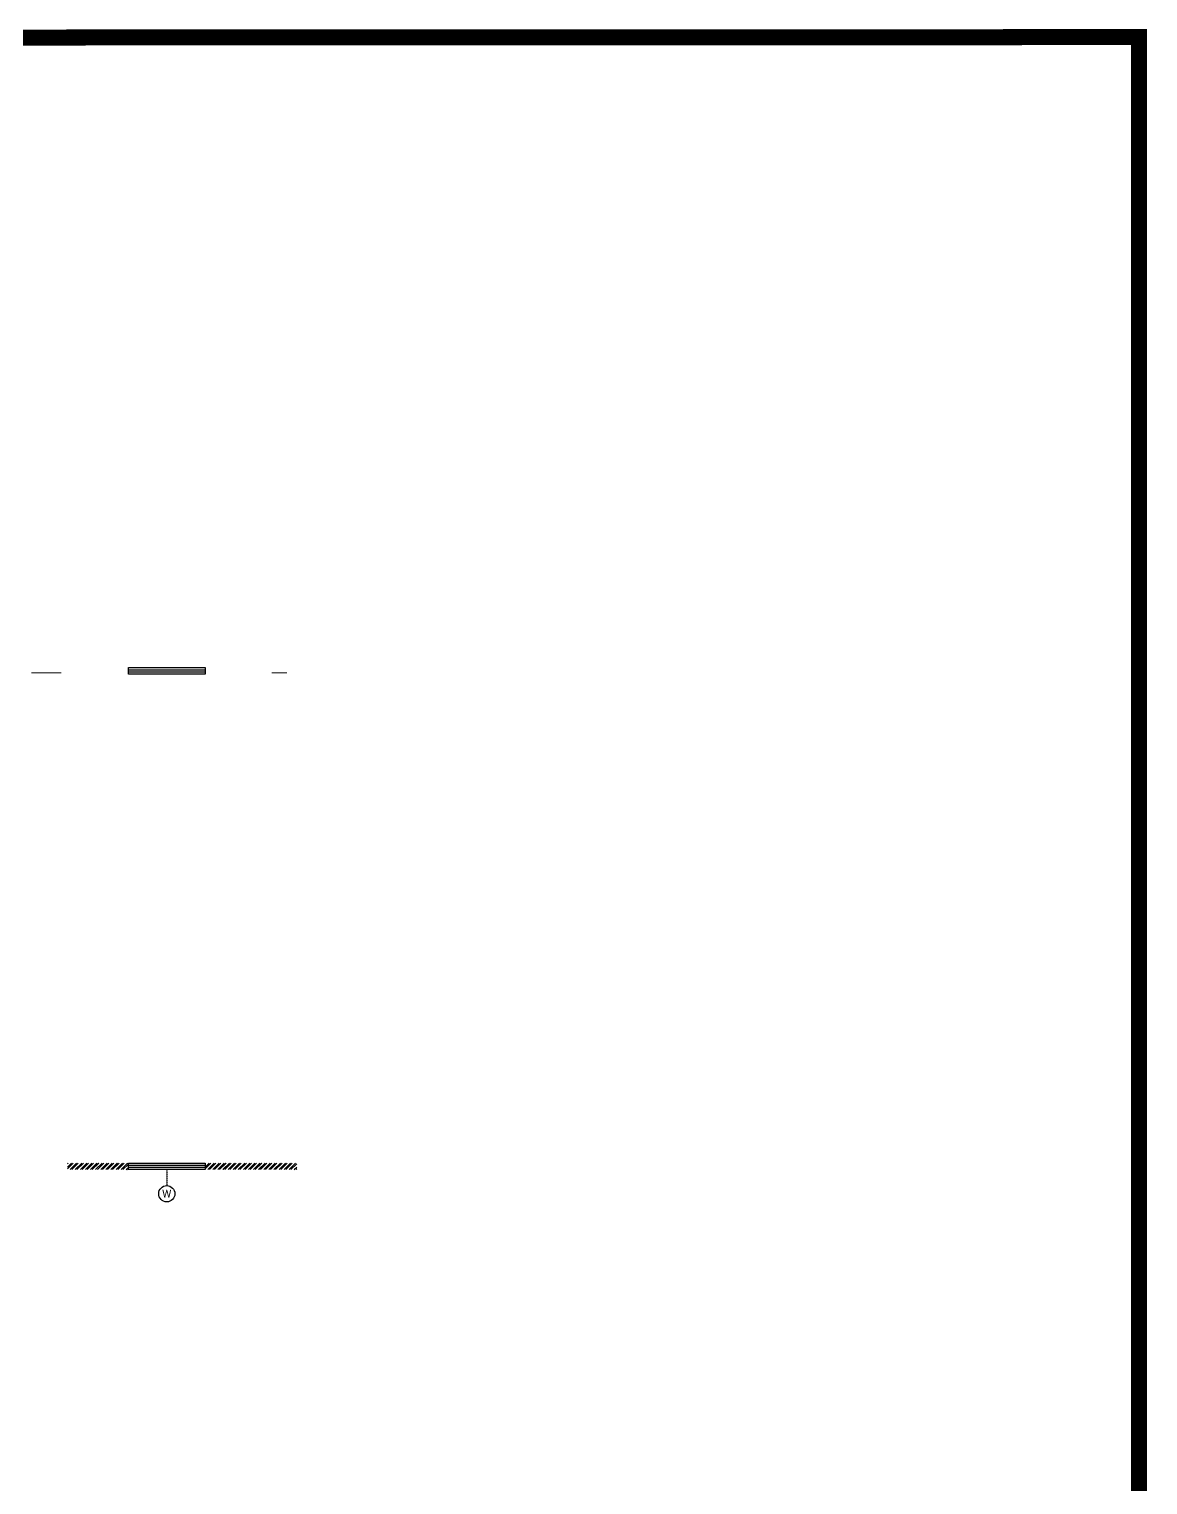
# Model space of a CAD drawing. Header units: feet. Extents: x -99009 to 3252343, y -11094690 to 9035152.
# Drawn here: x 1675206 to 1710148, y -1455346 to -1409872 of the extents above; entities that cross this region are included whole.
import ezdxf

# ---------------------------------------------------------------- set-up
doc = ezdxf.new("R2010")
doc.units = ezdxf.units.FT
doc.linetypes.add('HIDDEN', pattern=[0.375, 0.25, -0.125])
for name, color, linetype in [('HATCH', 252, 'Continuous'), ('TEXT DETAILS', 190, 'Continuous'), ('WINDOW', 5, 'Continuous')]:
    doc.layers.add(name, color=color, linetype=linetype)
doc.layers.add('HATCH WALL', color=7, linetype='Continuous', true_color=0x7d7d7d)
doc.layers.add('PLOT', color=1, linetype='Continuous', lineweight=15)
doc.styles.add('CALIBRI', font='calibri.ttf', dxfattribs={"width": 0.8})
pattern_1 = [(45, (1417594.09, -1429789.1), (-79.549513, 79.549513), []), (45, (1417647.13, -1429789.1), (-79.549513, 79.549513), [])]
pattern_2 = [(45, (1417593.46, -1429789.1), (-79.549513, 79.549513), []), (45, (1417646.49, -1429789.1), (-79.549513, 79.549513), [])]

# ---------------------------------------------------------------- blocks, each defined once
blk = doc.blocks.new('W-3')
for p, q in [((1200, 33), (-1200, 33)), ((1200, -33), (-1200, -33))]:
    blk.add_line(p, q)
blk.add_lwpolyline([(-1200, 100), (1200, 100), (1200, -100), (-1200, -100)], close=True)
blk = doc.blocks.new('W')
at = {"layer": 'TEXT DETAILS', "linetype": 'HIDDEN', "ltscale": 0.5}
blk.add_lwpolyline([(0, 0), (0, -500)], dxfattribs=at)
at = {"layer": 'TEXT DETAILS'}
blk.add_circle((0, -753), 253, dxfattribs=at)
at = {"layer": 'TEXT DETAILS', "insert": (0, -753), "char_height": 250, "width": 261.9, "attachment_point": 5, "style": 'CALIBRI'}
blk.add_mtext('W', dxfattribs=at)

msp = doc.modelspace()

# ---------------------------------------------------------------- hatches: boundary and pattern name
at = {"layer": 'HATCH'}
h = msp.add_hatch(dxfattribs=at)
h.set_pattern_fill('ANSI31', color=256, scale=100, angle=315)
h.set_pattern_definition([(270, (1666381.094, -1429885.599), (12.5, -5e-15), [])])
h.paths.add_polyline_path([(1675756.09425, -1429968.09856), (1675306.09425, -1429968.09856), (1675306.09425, -1429993.09856), (1675756.09425, -1429993.09856)])
h = msp.add_hatch(dxfattribs=at)
h.set_pattern_fill('ANSI31', color=256, scale=100, angle=225)
h.set_pattern_definition([(270, (1672631.094, -1429885.599), (12.5, -5e-15), [])])
h.paths.add_polyline_path([(1675756.09425, -1429968.09856), (1676206.09425, -1429968.09856), (1676206.09425, -1429993.09856), (1675756.09425, -1429993.09856)])
h = msp.add_hatch(dxfattribs=at)
h.set_pattern_fill('ANSI31', color=256, scale=100, angle=315)
h.set_pattern_definition([(270, (1673881.094, -1429885.599), (12.5, -5e-15), [])])
h.paths.add_polyline_path([(1683256.09425, -1429968.09856), (1682806.09425, -1429968.09856), (1682806.09425, -1429993.09856), (1683256.09425, -1429993.09856)])
at = {"layer": 'HATCH WALL'}
h = msp.add_hatch(dxfattribs=at)
h.set_pattern_fill('ANSI32', color=256, scale=300, style=0)
h.set_pattern_definition(pattern_2)
h.paths.add_polyline_path([(1678305.45583, -1445499.09856), (1676405.37089, -1445499.09856), (1676405.37089, -1445299.09856), (1678305.45583, -1445299.09856)])
h = msp.add_hatch(dxfattribs=at)
h.set_pattern_fill('ANSI32', color=256, scale=300, style=0)
h.set_pattern_definition(pattern_1)
h.paths.add_polyline_path([(1678306.09425, -1445499.09856), (1676406.00932, -1445499.09856), (1676406.00932, -1445299.09856), (1678306.09425, -1445299.09856)])
h = msp.add_hatch(dxfattribs=at)
h.set_pattern_fill('ANSI32', color=256, scale=300, style=0)
h.set_pattern_definition(pattern_2)
h.paths.add_polyline_path([(1683567.53037, -1445499.09856), (1680705.45583, -1445499.09856), (1680705.45583, -1445299.09856), (1683567.53037, -1445299.09856)])
h = msp.add_hatch(dxfattribs=at)
h.set_pattern_fill('ANSI32', color=256, scale=300, style=0)
h.set_pattern_definition(pattern_1)
h.paths.add_polyline_path([(1683568.16879, -1445499.09856), (1680706.09425, -1445499.09856), (1680706.09425, -1445299.09856), (1683568.16879, -1445299.09856)])

# ---------------------------------------------------------------- linework, layer by layer
at = {"layer": 'PLOT', "const_width": 500}
msp.add_lwpolyline([(1385552.03095, -1410237.9506), (1709868.29656, -1410122.49889), (1709898.29337, -1594953.12954), (1385552.03095, -1595214.29738), (1385552.03095, -1410237.9506)], dxfattribs=at)

# ---------------------------------------------------------------- block references
for p in [(1679505.45583, -1445499.09856), (1679506.09425, -1445499.09856)]:
    msp.add_blockref('W', p)
at = {"layer": 'WINDOW', "rotation": 180}
msp.add_blockref('W-3', (1679506.09425, -1429918.09856), dxfattribs=at)
at = {"layer": 'WINDOW'}
for p in [(1679505.45583, -1445399.09856), (1679506.09425, -1445399.09856)]:
    msp.add_blockref('W-3', p, dxfattribs=at)

doc.saveas('drawing.dxf')
